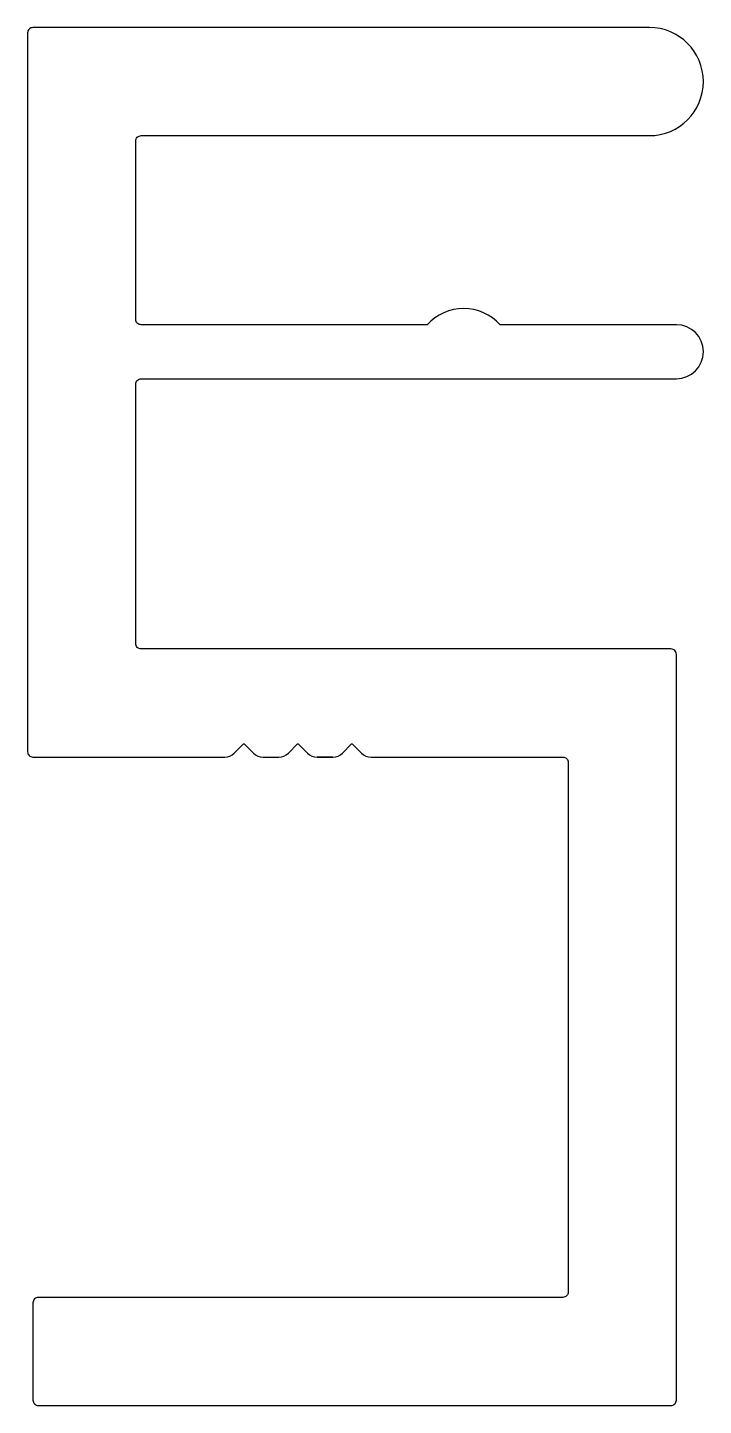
# Model space of a CAD drawing. Extents: x -4.8 to 7.7, y 2.5 to 28.
import ezdxf

# ---------------------------------------------------------------- set-up
doc = ezdxf.new("R2010")
doc.units = 0
doc.layers.get('0').update_dxf_attribs({"linetype": 'CONTINUOUS'})

msp = doc.modelspace()

# ---------------------------------------------------------------- linework, layer by layer
at = {"color": 7}
msp.add_lwpolyline([(-4.722, 3.518), (-4.722, 2.618, 0.414214), (-4.622, 2.518), (7.078, 2.518, 0.414214), (7.178, 2.618), (7.178, 16.418, 0.414214), (7.078, 16.518), (-2.722, 16.518, -0.414214), (-2.822, 16.618), (-2.822, 21.418, -0.414214), (-2.722, 21.518), (7.178, 21.518, 1), (7.178, 22.518), (3.918, 22.518, 0.212574), (3.244, 22.818, 0.212574), (2.571, 22.518), (-2.722, 22.518, -0.414214), (-2.822, 22.618), (-2.822, 25.918, -0.414214), (-2.722, 26.018), (6.678, 26.018, 1), (6.678, 28.018), (-4.722, 28.018, 0.414214), (-4.822, 27.918), (-4.822, 14.618, 0.414214), (-4.722, 14.518), (-1.175, 14.518, 0.198912), (-0.999, 14.591), (-0.827, 14.762, -0.414214), (-0.816, 14.762), (-0.645, 14.591, 0.198912), (-0.468, 14.518), (-0.175, 14.518, 0.198912), (0.001, 14.591), (0.173, 14.762, -0.414214), (0.184, 14.762), (0.355, 14.591, 0.198912), (0.532, 14.518), (0.825, 14.518), (0.532, 14.518), (0.825, 14.518), (0.532, 14.518), (0.825, 14.518, 0.198912), (1.001, 14.591), (1.172, 14.762, -0.414214), (1.184, 14.762), (1.355, 14.591, 0.198912), (1.532, 14.518), (1.532, 14.518), (5.078, 14.518, -0.414214), (5.178, 14.418), (5.178, 4.618, -0.414214), (5.078, 4.518), (-4.622, 4.518, 0.414214), (-4.722, 4.418), (-4.722, 2.618)], format="xyb", dxfattribs=at)

doc.saveas('drawing.dxf')
